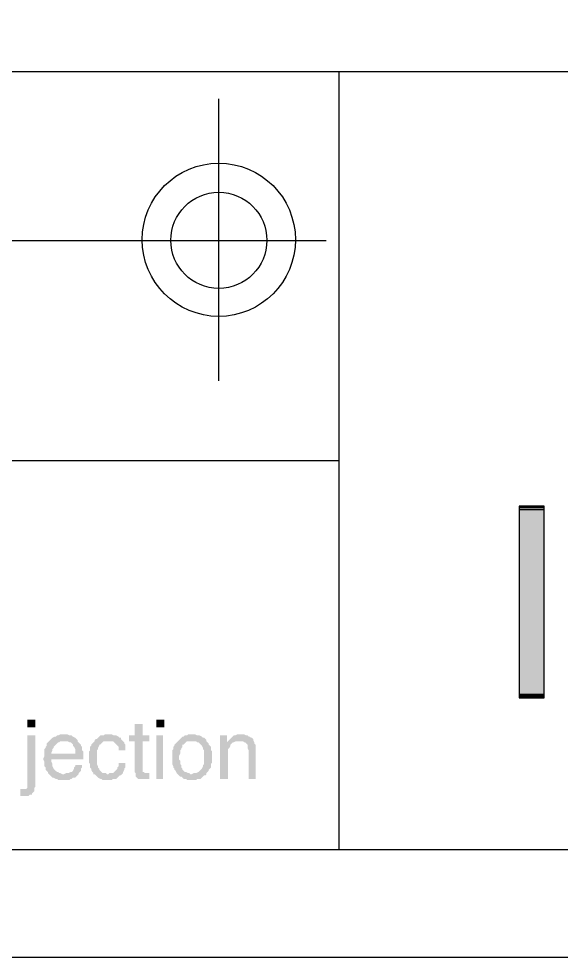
# Model space of a CAD drawing. Header units: millimetres. Extents: x 7018 to 13530, y 4187 to 5692.
# Drawn here: x 7867.94 to 7889.4, y 4524.92 to 4562.04 of the extents above; entities that cross this region are included whole.
import ezdxf

# ---------------------------------------------------------------- set-up
doc = ezdxf.new("R2010")
doc.units = ezdxf.units.MM

# ---------------------------------------------------------------- blocks, each defined once
blk = doc.blocks.new('fr')
at = {"transparency": 33554559}
blk.add_hatch(color=256, dxfattribs=at).paths.add_polyline_path([(1488.156, -437.24), (1488.156, -444.822), (1489.149, -444.822), (1489.149, -437.24)])
for points in [[(1488.201, -437.24), (1488.156, -437.24)], [(1489.149, -437.24), (1488.156, -437.24)], [(1489.149, -437.24), (1488.156, -437.24)], [(1489.149, -437.24), (1488.156, -437.24)], [(1489.149, -437.24), (1488.156, -437.24)], [(1489.149, -437.24), (1488.156, -437.24)], [(1489.149, -437.24), (1488.156, -437.24)], [(1489.149, -437.24), (1488.156, -437.24)], [(1489.149, -437.24), (1488.156, -437.24)], [(1489.149, -437.24), (1488.156, -437.24)], [(1489.149, -437.24), (1488.156, -437.24)], [(1489.149, -437.24), (1488.156, -437.24)], [(1489.149, -437.24), (1488.156, -437.24)], [(1489.149, -437.24), (1488.156, -437.24)], [(1489.149, -437.24), (1488.156, -437.24)], [(1489.149, -444.822), (1489.149, -437.24), (1488.156, -437.24), (1488.156, -444.822)], [(1489.149, -437.285), (1488.156, -437.285)], [(1489.149, -437.285), (1488.156, -437.285)], [(1488.246, -437.24), (1488.201, -437.24)], [(1488.291, -437.24), (1488.246, -437.24)], [(1488.337, -437.24), (1488.291, -437.24)], [(1488.427, -437.24), (1488.337, -437.24)], [(1488.562, -437.24), (1488.427, -437.24)], [(1488.788, -437.24), (1488.562, -437.24)], [(1488.878, -437.24), (1488.788, -437.24)], [(1488.968, -437.24), (1488.878, -437.24)], [(1489.014, -437.24), (1488.968, -437.24)], [(1489.059, -437.24), (1489.014, -437.24)], [(1489.104, -437.24), (1489.059, -437.24)], [(1489.149, -437.24), (1489.104, -437.24)], [(1489.149, -437.375), (1488.156, -437.375)], [(1489.149, -437.375), (1488.156, -437.375)], [(1489.149, -444.687), (1488.156, -444.687)], [(1489.149, -444.687), (1488.156, -444.687)], [(1489.149, -444.732), (1488.156, -444.732)], [(1489.149, -444.732), (1488.156, -444.732)], [(1489.149, -444.777), (1488.156, -444.777)], [(1489.149, -444.777), (1488.156, -444.777)], [(1489.149, -444.777), (1488.156, -444.777)], [(1489.149, -444.777), (1488.156, -444.777)], [(1489.149, -444.777), (1488.156, -444.777)], [(1489.149, -444.777), (1488.156, -444.777)], [(1489.149, -444.822), (1488.156, -444.822)], [(1489.149, -444.822), (1488.156, -444.822)], [(1489.149, -444.822), (1488.156, -444.822)], [(1489.149, -444.822), (1488.156, -444.822)], [(1488.201, -444.822), (1488.156, -444.822)], [(1488.246, -444.822), (1488.201, -444.822)], [(1488.291, -444.822), (1488.246, -444.822)], [(1488.337, -444.822), (1488.291, -444.822)], [(1488.472, -444.822), (1488.337, -444.822)], [(1488.698, -444.822), (1488.472, -444.822)], [(1488.788, -444.822), (1488.698, -444.822)], [(1488.923, -444.822), (1488.788, -444.822)], [(1489.014, -444.822), (1488.923, -444.822)], [(1489.059, -444.822), (1489.014, -444.822)], [(1489.104, -444.822), (1489.059, -444.822)], [(1489.149, -444.822), (1489.104, -444.822)]]:
    blk.add_lwpolyline(points, close=True)
blk.add_lwpolyline([(1489.149, -444.822), (1489.149, -444.777)])

msp = doc.modelspace()

# ---------------------------------------------------------------- hatches: boundary and pattern name
at = {"transparency": 33554559}
for points in [[(7868.599, 4534.006), (7868.599, 4534.322), (7868.283, 4534.322), (7868.283, 4534.006)], [(7872.841, 4534.141), (7872.525, 4534.141), (7872.525, 4533.69), (7872.3, 4533.69), (7872.3, 4533.464), (7872.525, 4533.464), (7872.525, 4532.246), (7872.571, 4532.201), (7872.571, 4532.065), (7872.616, 4532.02), (7872.616, 4532.02), (7872.661, 4531.975), (7873.112, 4531.975), (7873.112, 4532.201), (7872.932, 4532.201), (7872.887, 4532.246), (7872.841, 4532.246), (7872.841, 4533.464), (7873.112, 4533.464), (7873.112, 4533.69), (7872.841, 4533.69)], [(7873.699, 4534.006), (7873.699, 4534.322), (7873.383, 4534.322), (7873.383, 4534.006)], [(7869.727, 4533.735), (7869.592, 4533.735), (7869.502, 4533.69), (7869.457, 4533.69), (7869.411, 4533.645), (7869.366, 4533.645), (7869.276, 4533.6), (7869.231, 4533.555), (7869.186, 4533.51), (7869.141, 4533.464), (7869.863, 4533.464), (7869.953, 4533.419), (7869.998, 4533.419), (7870.043, 4533.374), (7870.088, 4533.329), (7870.088, 4533.284), (7870.133, 4533.239), (7870.179, 4533.148), (7870.179, 4532.968), (7869.231, 4532.968), (7868.96, 4532.923), (7868.96, 4532.878), (7868.915, 4532.787), (7868.915, 4532.742), (7868.96, 4532.652), (7868.96, 4532.472), (7869.005, 4532.426), (7869.005, 4532.336), (7869.05, 4532.291), (7869.095, 4532.246), (7869.095, 4532.201), (7869.141, 4532.156), (7869.141, 4532.156), (7869.186, 4532.11), (7869.231, 4532.065), (7869.276, 4532.02), (7869.321, 4532.02), (7869.411, 4531.975), (7869.457, 4531.975), (7869.502, 4531.93), (7869.953, 4531.93), (7869.998, 4531.975), (7870.043, 4531.975), (7870.088, 4532.02), (7870.179, 4532.02), (7870.224, 4532.065), (7870.269, 4532.11), (7870.314, 4532.156), (7869.682, 4532.156), (7869.592, 4532.201), (7869.547, 4532.201), (7869.502, 4532.246), (7869.457, 4532.246), (7869.411, 4532.291), (7869.366, 4532.336), (7869.366, 4532.336), (7869.321, 4532.381), (7869.276, 4532.472), (7869.276, 4532.562), (7869.231, 4532.652), (7869.231, 4532.742), (7870.495, 4532.742), (7870.495, 4533.058), (7870.449, 4533.103), (7870.449, 4533.239), (7870.404, 4533.284), (7870.404, 4533.329), (7870.359, 4533.374), (7870.314, 4533.419), (7870.269, 4533.464), (7870.269, 4533.51), (7870.224, 4533.555), (7870.179, 4533.6), (7870.088, 4533.645), (7870.043, 4533.69), (7869.953, 4533.69), (7869.863, 4533.735), (7869.818, 4533.735)], [(7871.487, 4533.735), (7871.352, 4533.735), (7871.307, 4533.69), (7871.172, 4533.69), (7871.126, 4533.645), (7871.081, 4533.6), (7871.036, 4533.555), (7870.991, 4533.555), (7870.946, 4533.51), (7870.946, 4533.464), (7871.668, 4533.464), (7871.713, 4533.419), (7871.758, 4533.374), (7871.803, 4533.329), (7871.849, 4533.284), (7871.894, 4533.239), (7871.894, 4533.103), (7872.164, 4533.103), (7872.164, 4533.329), (7872.119, 4533.374), (7872.119, 4533.419), (7872.074, 4533.464), (7872.029, 4533.51), (7871.984, 4533.555), (7871.984, 4533.6), (7871.939, 4533.6), (7871.894, 4533.645), (7871.803, 4533.69), (7871.713, 4533.69), (7871.623, 4533.735), (7871.578, 4533.735)], [(7874.782, 4533.735), (7874.647, 4533.735), (7874.602, 4533.69), (7874.511, 4533.69), (7874.466, 4533.645), (7874.421, 4533.645), (7874.376, 4533.6), (7874.331, 4533.555), (7874.286, 4533.51), (7874.241, 4533.464), (7874.241, 4533.464), (7874.195, 4533.419), (7874.15, 4533.374), (7874.105, 4533.329), (7874.105, 4533.284), (7874.06, 4533.239), (7874.06, 4533.148), (7874.015, 4533.103), (7874.015, 4532.833), (7874.015, 4532.562), (7874.06, 4532.472), (7874.06, 4532.426), (7874.105, 4532.381), (7874.105, 4532.336), (7874.15, 4532.291), (7874.195, 4532.201), (7874.241, 4532.156), (7874.782, 4532.156), (7874.737, 4532.156), (7874.692, 4532.201), (7874.647, 4532.201), (7874.556, 4532.246), (7874.511, 4532.246), (7874.466, 4532.291), (7874.421, 4532.336), (7874.421, 4532.381), (7874.376, 4532.426), (7874.376, 4532.517), (7874.331, 4532.562), (7874.331, 4532.697), (7874.286, 4532.742), (7874.286, 4532.878), (7874.331, 4532.968), (7874.331, 4533.103), (7874.376, 4533.148), (7874.376, 4533.194), (7874.421, 4533.239), (7874.421, 4533.329), (7874.466, 4533.329), (7874.511, 4533.374), (7874.556, 4533.419), (7874.602, 4533.464), (7874.782, 4533.464), (7875.369, 4533.51), (7875.324, 4533.555), (7875.279, 4533.6), (7875.233, 4533.6), (7875.188, 4533.645), (7875.098, 4533.69), (7875.008, 4533.69), (7874.918, 4533.735), (7874.872, 4533.735)], [(7876.723, 4533.735), (7876.587, 4533.735), (7876.497, 4533.69), (7876.452, 4533.69), (7876.407, 4533.645), (7876.362, 4533.6), (7876.317, 4533.555), (7876.271, 4533.51), (7876.181, 4533.419), (7876.452, 4533.419), (7876.542, 4533.464), (7876.678, 4533.464), (7877.219, 4533.51), (7877.219, 4533.555), (7877.174, 4533.6), (7877.129, 4533.6), (7877.084, 4533.645), (7877.039, 4533.645), (7876.994, 4533.69), (7876.948, 4533.69), (7876.858, 4533.735), (7876.813, 4533.735)], [(7868.599, 4533.69), (7868.283, 4533.69), (7868.283, 4531.614), (7868.238, 4531.569), (7868.012, 4531.569), (7868.012, 4531.298), (7868.328, 4531.298), (7868.373, 4531.343), (7868.464, 4531.343), (7868.464, 4531.388), (7868.509, 4531.433), (7868.554, 4531.479), (7868.554, 4531.614), (7868.599, 4531.659), (7868.599, 4531.749)], [(7869.141, 4533.464), (7869.141, 4533.464), (7869.095, 4533.419), (7869.05, 4533.374), (7869.05, 4533.284), (7869.005, 4533.239), (7869.005, 4533.194), (7868.96, 4533.148), (7868.96, 4532.923), (7869.231, 4532.968), (7869.231, 4533.013), (7869.276, 4533.103), (7869.276, 4533.148), (7869.321, 4533.194), (7869.321, 4533.239), (7869.366, 4533.284), (7869.411, 4533.329), (7869.457, 4533.374), (7869.502, 4533.419), (7869.547, 4533.419), (7869.592, 4533.464), (7869.727, 4533.464)], [(7870.946, 4533.464), (7870.901, 4533.419), (7870.856, 4533.374), (7870.81, 4533.329), (7870.81, 4533.284), (7870.765, 4533.239), (7870.765, 4533.103), (7870.72, 4533.058), (7870.72, 4532.607), (7870.765, 4532.562), (7870.765, 4532.426), (7870.81, 4532.381), (7870.81, 4532.336), (7870.856, 4532.246), (7870.901, 4532.201), (7870.901, 4532.156), (7871.487, 4532.156), (7871.442, 4532.156), (7871.397, 4532.201), (7871.262, 4532.201), (7871.217, 4532.246), (7871.172, 4532.291), (7871.126, 4532.336), (7871.126, 4532.381), (7871.081, 4532.426), (7871.081, 4532.472), (7871.036, 4532.562), (7871.036, 4533.103), (7871.081, 4533.148), (7871.081, 4533.194), (7871.126, 4533.284), (7871.126, 4533.329), (7871.172, 4533.329), (7871.217, 4533.374), (7871.262, 4533.419), (7871.307, 4533.464), (7871.487, 4533.464)], [(7873.654, 4531.975), (7873.654, 4533.69), (7873.383, 4533.69), (7873.383, 4531.975)], [(7875.369, 4533.51), (7874.782, 4533.464), (7874.963, 4533.464), (7875.008, 4533.419), (7875.053, 4533.419), (7875.098, 4533.374), (7875.143, 4533.329), (7875.188, 4533.284), (7875.233, 4533.194), (7875.233, 4533.148), (7875.279, 4533.103), (7875.279, 4532.562), (7875.233, 4532.517), (7875.233, 4532.472), (7875.188, 4532.381), (7875.143, 4532.336), (7875.143, 4532.336), (7875.098, 4532.291), (7875.053, 4532.246), (7874.963, 4532.201), (7874.872, 4532.201), (7874.782, 4532.156), (7874.241, 4532.156), (7874.286, 4532.11), (7874.331, 4532.065), (7874.376, 4532.065), (7874.421, 4532.02), (7874.466, 4531.975), (7874.556, 4531.975), (7874.602, 4531.93), (7874.963, 4531.93), (7875.008, 4531.975), (7875.143, 4531.975), (7875.188, 4532.02), (7875.233, 4532.065), (7875.279, 4532.11), (7875.324, 4532.11), (7875.369, 4532.156), (7875.369, 4532.201), (7875.414, 4532.246), (7875.459, 4532.291), (7875.459, 4532.336), (7875.504, 4532.381), (7875.549, 4532.426), (7875.549, 4532.562), (7875.594, 4532.607), (7875.594, 4532.833), (7875.594, 4533.058), (7875.549, 4533.103), (7875.549, 4533.239), (7875.504, 4533.284), (7875.459, 4533.329), (7875.459, 4533.374), (7875.414, 4533.419), (7875.369, 4533.464)], [(7876.181, 4533.69), (7875.91, 4533.69), (7875.91, 4531.975), (7876.226, 4531.975), (7876.226, 4532.878), (7876.226, 4533.148), (7876.271, 4533.194), (7876.317, 4533.284), (7876.317, 4533.329), (7876.317, 4533.329), (7876.362, 4533.374), (7876.407, 4533.419), (7876.181, 4533.419)], [(7877.219, 4533.51), (7876.678, 4533.464), (7876.813, 4533.464), (7876.858, 4533.419), (7876.903, 4533.419), (7876.948, 4533.374), (7876.948, 4533.374), (7876.994, 4533.329), (7876.994, 4533.194), (7877.039, 4533.103), (7877.039, 4531.975), (7877.31, 4531.975), (7877.31, 4533.329), (7877.264, 4533.374), (7877.264, 4533.419)], [(7872.164, 4532.607), (7871.894, 4532.607), (7871.894, 4532.472), (7871.849, 4532.426), (7871.849, 4532.381), (7871.803, 4532.336), (7871.758, 4532.291), (7871.713, 4532.246), (7871.668, 4532.201), (7871.533, 4532.201), (7871.487, 4532.156), (7870.901, 4532.156), (7870.946, 4532.156), (7870.991, 4532.11), (7871.036, 4532.065), (7871.081, 4532.02), (7871.172, 4531.975), (7871.217, 4531.975), (7871.262, 4531.93), (7871.623, 4531.93), (7871.668, 4531.975), (7871.803, 4531.975), (7871.849, 4532.02), (7871.894, 4532.065), (7871.939, 4532.11), (7871.984, 4532.11), (7872.029, 4532.156), (7872.074, 4532.201), (7872.074, 4532.246), (7872.119, 4532.336), (7872.119, 4532.381), (7872.164, 4532.426), (7872.164, 4532.517)], [(7870.449, 4532.517), (7870.179, 4532.517), (7870.179, 4532.472), (7870.133, 4532.426), (7870.133, 4532.381), (7870.088, 4532.291), (7870.043, 4532.246), (7869.998, 4532.246), (7869.908, 4532.201), (7869.818, 4532.201), (7869.727, 4532.156), (7870.314, 4532.156), (7870.314, 4532.201), (7870.359, 4532.246), (7870.404, 4532.291), (7870.404, 4532.381), (7870.449, 4532.426)]]:
    msp.add_hatch(color=256, dxfattribs=at).paths.add_polyline_path(points)

# ---------------------------------------------------------------- linework, layer by layer
msp.add_line((7518.716, 4529.177), (7927.972, 4529.177))
msp.add_lwpolyline([(7932.01, 4524.918), (7932.01, 4821.918), (7512.01, 4821.918), (7512.01, 4524.918)], close=True)
for points in [[(7531.534, 4559.957), (7927.972, 4559.957)], [(7880.604, 4559.957), (7880.604, 4529.177)], [(7875.865, 4547.726), (7875.865, 4558.874)], [(7861.242, 4553.277), (7880.108, 4553.277)], [(7531.534, 4544.567), (7880.604, 4544.567)]]:
    msp.add_lwpolyline(points)
for centre, radius in [((7875.859, 4553.299), 3.031), ((7875.86, 4553.278), 1.9)]:
    msp.add_circle(centre, radius)

# ---------------------------------------------------------------- block references
at = {"color": 0}
msp.add_blockref('fr', (6399.579, 4980.002), dxfattribs=at)

doc.saveas('drawing.dxf')
